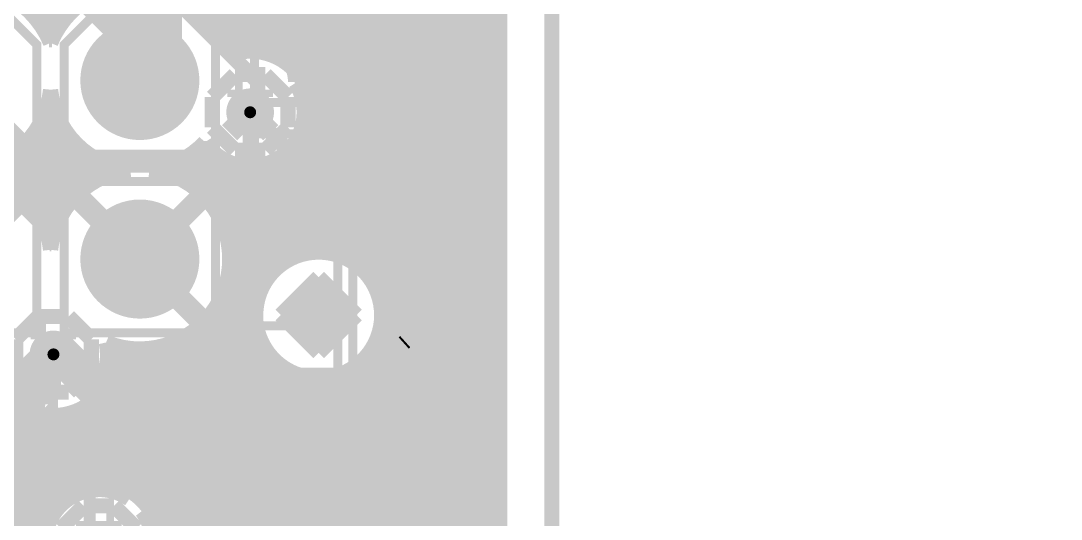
# Model space of a CAD drawing. Extents: x -5 to 157, y -120 to 103.
# Drawn here: x 98.38 to 115.85, y 69.37 to 77.73 of the extents above; entities that cross this region are included whole.
import ezdxf

# ---------------------------------------------------------------- set-up
doc = ezdxf.new("R2010")
doc.units = 0
doc.header["$MEASUREMENT"] = 0
doc.layers.get('0').update_dxf_attribs({"linetype": 'CONTINUOUS'})
for name, color, linetype in [('22-304-2_BOT', 7, 'CONTINUOUS'), ('22-304-2_DRD', 7, 'CONTINUOUS'), ('22-304-2_DRL', 2, 'CONTINUOUS'), ('22-304-2_IN1', 4, 'CONTINUOUS'), ('22-304-2_IN2', 3, 'CONTINUOUS'), ('22-304-2_SMB', 5, 'CONTINUOUS'), ('22-304-2_SMT', 10, 'CONTINUOUS'), ('22-304-2_SPB', 14, 'CONTINUOUS'), ('22-304-2_SSB', 12, 'CONTINUOUS'), ('22-304-2_SST', 11, 'CONTINUOUS'), ('22-304-2_TOP', 13, 'CONTINUOUS'), ('THRUHOLE_NPT', 15, 'CONTINUOUS'), ('THRUHOLE_TAP', 7, 'CONTINUOUS')]:
    doc.layers.add(name, color=color, linetype=linetype)

# ---------------------------------------------------------------- blocks, each defined once
blk = doc.blocks.new('ROUND_16')
at = {"const_width": 0.54991}
blk.add_lwpolyline([(-0.274954, 0, 1), (0.274954, 0, 1)], format="xyb", close=True, dxfattribs=at)
blk = doc.blocks.new('ROUND_29')
at = {"const_width": 0.99949}
blk.add_lwpolyline([(-0.499744, 0, 1), (0.499744, 0, 1)], format="xyb", close=True, dxfattribs=at)
blk = doc.blocks.new('RECTANGLE_31')
blk.add_solid([(0.9017, 0.508), (0.9017, -0.508), (-0.9017, 0.508), (-0.9017, -0.508)])
blk = doc.blocks.new('ROUND_39')
at = {"const_width": 0.40005}
blk.add_lwpolyline([(-0.200024, 0, 1), (0.200024, 0, 1)], format="xyb", close=True, dxfattribs=at)
blk = doc.blocks.new('RECTANGLE_62')
blk.add_solid([(0.35052, 0.25019), (0.35052, -0.25019), (-0.35052, 0.25019), (-0.35052, -0.25019)])
blk = doc.blocks.new('ROUND_87')
at = {"const_width": 0.10033}
blk.add_lwpolyline([(-0.050164, 0, 1), (0.050164, 0, 1)], format="xyb", close=True, dxfattribs=at)
blk = doc.blocks.new('ROUND_88')
at = {"const_width": 0.10033}
blk.add_lwpolyline([(-0.050164, 0, 1), (0.050164, 0, 1)], format="xyb", close=True, dxfattribs=at)
blk = doc.blocks.new('ROUND_38')
at = {"const_width": 0.40005}
blk.add_lwpolyline([(-0.200024, 0, 1), (0.200024, 0, 1)], format="xyb", close=True, dxfattribs=at)
blk = doc.blocks.new('RECTANGLE_11')
blk.add_solid([(0.40005, 0.29972), (0.40005, -0.29972), (-0.40005, 0.29972), (-0.40005, -0.29972)])
blk = doc.blocks.new('ROUND_80')
at = {"const_width": 0.10033}
blk.add_lwpolyline([(-0.050164, 0, 1), (0.050164, 0, 1)], format="xyb", close=True, dxfattribs=at)

msp = doc.modelspace()

# ---------------------------------------------------------------- linework, layer by layer
at = {"layer": '22-304-2_BOT'}
for points, const_width in [([(100.38334, 76.7334), (100.457, 76.80706), (100.457, 77.724), (92.41536, 85.76564), (91.44, 85.76564)], 1.27), ([(101.6, 79.2988), (100.5332, 78.232), (100.4697, 78.232), (100.4697, 76.82992), (100.38334, 76.75626), (100.38334, 76.7334)], 0.635), ([(121.285, 34.0614), (121.5136, 34.29), (136.906, 34.29), (138.43, 35.814), (138.43, 46.736), (137.287, 47.879), (134.239, 47.879), (128.651, 53.467), (128.651, 59.055), (127.889, 59.817), (114.173, 59.817), (105.156, 68.834), (105.156, 72.517), (102.362, 75.311), (98.80854, 75.311), (97.3836, 76.7334)], 0.254), ([(102.235, 76.2), (105.664, 72.771), (105.664, 69.088), (114.427, 60.325), (128.143, 60.325), (129.159, 59.309), (129.159, 53.721), (134.493, 48.387), (137.668, 48.387), (138.938, 47.117), (138.938, 31.877), (138.176, 31.115), (129.54, 31.115)], 0.254), ([(102.09784, 74.676), (101.5619, 74.676)], 0.254), ([(101.7524, 74.676), (101.7524, 74.36866)], 0.254), ([(101.981, 74.676), (101.981, 71.9074)], 0.254), ([(102.09784, 74.676), (102.99446, 73.77938)], 0.254), ([(102.2096, 74.56424), (102.2096, 71.9074)], 0.254), ([(102.32644, 74.4474), (101.71176, 74.4474)], 0.254), ([(102.4382, 74.33564), (102.4382, 73.2663)], 0.254), ([(102.55504, 74.2188), (101.81082, 74.2188)], 0.254), ([(102.6668, 74.10704), (102.6668, 73.5711)], 0.254), ([(102.78364, 73.9902), (101.86924, 73.9902)], 0.254), ([(101.40442, 72.71258), (100.38334, 73.7362)], 0.381), ([(102.95382, 73.7616), (101.8921, 73.7616)], 0.254), ([(102.8954, 73.87844), (102.8954, 73.73366)], 0.254), ([(94.3864, 73.7362), (94.234, 73.5838), (94.234, 70.231), (94.742, 69.723), (96.647, 69.723), (97.00768, 70.08368), (98.425, 70.08368)], 0.254), ([(102.62616, 73.533), (101.87686, 73.533)], 0.254), ([(102.45852, 73.3044), (101.8286, 73.3044)], 0.254), ([(102.36454, 73.0758), (101.7397, 73.0758)], 0.254), ([(101.7524, 73.1012), (101.7524, 71.9074)], 0.254), ([(101.5238, 72.74814), (101.5238, 71.9074)], 0.254), ([(102.32898, 72.8472), (101.60254, 72.8472)], 0.254), ([(101.2952, 72.53224), (101.2952, 71.9074)], 0.254), ([(102.34168, 72.6186), (101.3968, 72.6186)], 0.254), ([(102.40772, 72.39), (101.06406, 72.39)], 0.254), ([(101.0666, 72.39), (101.0666, 71.9074)], 0.254), ([(104.38384, 72.39), (104.36098, 72.39)], 0.254), ([(104.3686, 72.40524), (104.521, 72.25284)], 0.254), ([(98.425, 70.88378), (98.425, 71.628), (98.933, 72.136)], 0.635), ([(99.9236, 72.29856), (99.9236, 71.9074)], 0.254), ([(100.1522, 72.24522), (100.1522, 71.9074)], 0.254), ([(100.3808, 72.22744), (100.3808, 71.9074)], 0.254), ([(100.6094, 72.24268), (100.6094, 71.9074)], 0.254), ([(100.838, 72.29602), (100.838, 71.9074)], 0.254), ([(102.4382, 72.32396), (102.4382, 65.659)], 0.254), ([(104.267, 72.2122), (104.267, 65.659)], 0.254), ([(104.4956, 72.27824), (104.4956, 65.659)], 0.254), ([(104.521, 72.25284), (104.521, 68.834)], 0.254), ([(102.53726, 72.1614), (99.83978, 72.1614)], 0.254), ([(102.6668, 72.01916), (102.6668, 65.659)], 0.254), ([(104.521, 72.1614), (104.23144, 72.1614)], 0.254), ([(102.3747, 71.9074), (99.81184, 71.9074)], 0.254), ([(102.77348, 71.9328), (99.81692, 71.9328)], 0.254), ([(102.3747, 71.9074), (102.3747, 69.8754)], 0.254), ([(102.8954, 71.8566), (102.8954, 65.659)], 0.254), ([(104.521, 71.9328), (103.99522, 71.9328)], 0.254), ([(104.0384, 71.96328), (104.0384, 65.659)], 0.254), ([(104.521, 71.7042), (102.3747, 71.7042)], 0.254), ([(103.124, 71.77024), (103.124, 65.659)], 0.254), ([(103.3526, 71.73722), (103.3526, 65.659)], 0.254), ([(103.5812, 71.755), (103.5812, 65.659)], 0.254), ([(103.8098, 71.82612), (103.8098, 65.659)], 0.254), ([(104.521, 71.4756), (102.3747, 71.4756)], 0.254), ([(104.521, 71.247), (102.3747, 71.247)], 0.254), ([(104.521, 71.0184), (102.3747, 71.0184)], 0.254), ([(100.965, 70.8914), (100.15728, 70.08368), (98.425, 70.08368)], 0.254), ([(104.521, 70.7898), (102.3747, 70.7898)], 0.254), ([(104.521, 70.5612), (102.3747, 70.5612)], 0.254), ([(104.521, 70.3326), (102.3747, 70.3326)], 0.254), ([(104.521, 70.104), (102.3747, 70.104)], 0.254), ([(100.84562, 69.8754), (100.6094, 69.63918)], 0.254), ([(100.838, 69.86524), (100.838, 68.71462)], 0.254), ([(102.3747, 69.8754), (100.84562, 69.8754)], 0.254), ([(101.0666, 69.8754), (101.0666, 68.5546)], 0.254), ([(101.2952, 69.8754), (101.2952, 68.5546)], 0.254), ([(101.5238, 69.8754), (101.5238, 68.5546)], 0.254), ([(101.7524, 69.8754), (101.7524, 68.5546)], 0.254), ([(101.981, 69.8754), (101.981, 68.5546)], 0.254), ([(102.2096, 69.8754), (102.2096, 68.5546)], 0.254), ([(104.521, 69.8754), (102.3747, 69.8754)], 0.254), ([(100.6094, 69.63664), (100.6094, 68.94322)], 0.254), ([(104.521, 69.6468), (100.61702, 69.6468)], 0.254), ([(104.521, 69.4182), (100.47986, 69.4182)], 0.254)]:
    msp.add_lwpolyline(points, dxfattribs=dict(at, const_width=const_width))
at = {"layer": '22-304-2_BOT', "const_width": 0.254}
for points in [[(101.8921, 73.7362, 0.1698976), (101.56297, 74.67685)], [(102.99446, 73.77938, 0.3071671), (102.32644, 72.7964)], [(100.38334, 72.22744, 0.4142136), (101.8921, 73.7362)], [(102.32644, 72.7964, 0.4142136), (103.38562, 71.73722)], [(103.38562, 71.73722, 0.3071671), (104.3686, 72.40524)], [(99.81692, 72.33666, 0.0964392), (100.38334, 72.22639)], [(99.83978, 72.136, 0.055865), (99.81728, 72.33674)], [(99.81184, 71.9074, 0.0637051), (99.84108, 72.136)], [(100.4189, 69.5071, 0.0901073), (100.60686, 69.6341)], [(100.4189, 69.5071, 0.0901073), (100.60686, 69.6341)], [(100.60178, 68.961, 0.1629965), (100.4189, 69.5071)]]:
    msp.add_lwpolyline(points, format="xyb", dxfattribs=at)
at = {"layer": '22-304-2_DRD', "const_width": 0.254}
for points in [[(44.99864, -115.99926), (44.99864, 25.99944), (48.00092, 28.99918), (86.79942, 28.99918), (89.79916, 25.99944), (89.79916, -31.0007), (92.7989, -34.00044), (136.79932, -34.00044), (139.79906, -31.0007), (139.79906, 58.0009), (136.79932, 61.00064), (115.30076, 61.00064), (107.29976, 68.9991), (107.29976, 94.99854), (99.29876, 102.99954), (35.49904, 102.99954), (27.50058, 94.99854), (27.50058, 68.9991), (19.49958, 61.00064), (-1.99898, 61.00064), (-4.99872, 58.0009), (-4.99872, -2.99974), (18.00098, -25.99944), (18.00098, -115.99926)], [(100.38334, 77.3684), (99.74834, 76.7334)], [(101.01834, 76.7334), (100.38334, 77.3684)], [(99.74834, 76.7334), (100.38334, 76.0984)], [(100.38334, 76.0984), (101.01834, 76.7334)], [(101.981, 76.835), (101.6, 76.454)], [(102.489, 76.835), (101.981, 76.835)], [(102.87, 76.454), (102.489, 76.835)], [(101.981, 76.581), (101.981, 76.454)], [(102.108, 76.581), (101.981, 76.581)], [(102.108, 76.454), (102.108, 76.581)], [(102.362, 76.581), (102.362, 76.454)], [(102.489, 76.581), (102.362, 76.581)], [(102.489, 76.454), (102.489, 76.581)], [(101.6, 76.454), (101.6, 75.946)], [(101.981, 76.454), (102.108, 76.454)], [(102.362, 76.454), (102.489, 76.454)], [(102.87, 75.946), (102.87, 76.454)], [(102.108, 75.819), (101.854, 76.073)], [(102.616, 76.073), (102.362, 75.819)], [(101.6, 75.946), (101.981, 75.565)], [(102.489, 75.565), (102.87, 75.946)], [(102.362, 75.819), (102.108, 75.819)], [(101.981, 75.565), (102.489, 75.565)], [(100.38334, 74.3712), (99.74834, 73.7362)], [(101.01834, 73.7362), (100.38334, 74.3712)], [(99.74834, 73.7362), (100.38334, 73.1012)], [(100.38334, 73.1012), (101.01834, 73.7362)], [(103.38562, 73.4314), (102.75062, 72.7964)], [(104.02062, 72.7964), (103.38562, 73.4314)], [(98.679, 72.771), (98.298, 72.39)], [(99.187, 72.771), (98.679, 72.771)], [(99.568, 72.39), (99.187, 72.771)], [(102.75062, 72.7964), (103.38562, 72.1614)], [(103.38562, 72.1614), (104.02062, 72.7964)], [(98.298, 72.39), (98.298, 71.882)], [(98.679, 72.517), (98.679, 72.39)], [(98.806, 72.517), (98.679, 72.517)], [(98.679, 72.39), (98.806, 72.39)], [(98.806, 72.39), (98.806, 72.517)], [(99.06, 72.517), (99.06, 72.39)], [(99.187, 72.517), (99.06, 72.517)], [(99.06, 72.39), (99.187, 72.39)], [(99.187, 72.39), (99.187, 72.517)], [(99.568, 71.882), (99.568, 72.39)], [(98.806, 71.755), (98.552, 72.009)], [(99.314, 72.009), (99.06, 71.755)], [(98.298, 71.882), (98.679, 71.501)], [(99.187, 71.501), (99.568, 71.882)], [(99.06, 71.755), (98.806, 71.755)], [(98.679, 71.501), (99.187, 71.501)], [(99.441, 69.596), (99.06, 69.215)], [(99.949, 69.596), (99.441, 69.596)], [(100.33, 69.215), (99.949, 69.596)], [(99.441, 69.342), (99.441, 69.215)], [(99.568, 69.342), (99.441, 69.342)], [(99.568, 69.215), (99.568, 69.342)], [(99.822, 69.342), (99.822, 69.215)], [(99.949, 69.342), (99.822, 69.342)], [(99.949, 69.215), (99.949, 69.342)]]:
    msp.add_lwpolyline(points, dxfattribs=at)
at = {"layer": '22-304-2_DRL', "const_width": 0.254}
msp.add_lwpolyline([(44.99864, -115.99926), (44.99864, 25.99944), (48.00092, 28.99918), (86.79942, 28.99918), (89.79916, 25.99944), (89.79916, -31.0007), (92.7989, -34.00044), (136.79932, -34.00044), (139.79906, -31.0007), (139.79906, 58.0009), (136.79932, 61.00064), (115.30076, 61.00064), (107.29976, 68.9991), (107.29976, 94.99854), (99.29876, 102.99954), (35.49904, 102.99954), (27.50058, 94.99854), (27.50058, 68.9991), (19.49958, 61.00064), (-1.99898, 61.00064), (-4.99872, 58.0009), (-4.99872, -2.99974), (18.00098, -25.99944), (18.00098, -115.99926)], dxfattribs=at)
at = {"layer": '22-304-2_IN2'}
for points, const_width in [([(106.0958, 95.0722), (106.0958, 62.88024)], 0.254), ([(106.3244, 94.8436), (106.3244, 59.30138)], 0.254), ([(106.426, 94.742), (106.426, 68.58)], 0.254), ([(105.8672, 87.34552), (105.8672, 63.09868)], 0.254), ([(98.7806, 86.73846), (98.7806, 77.56906)], 0.254), ([(105.6386, 86.58352), (105.6386, 63.21806)], 0.254), ([(99.0092, 86.47684), (99.0092, 77.60208)], 0.254), ([(105.41, 86.13394), (105.41, 63.27394)], 0.254), ([(105.1814, 85.79866), (105.1814, 63.27648)], 0.254), ([(104.9528, 85.52688), (104.9528, 63.22568)], 0.254), ([(104.7242, 85.30336), (104.7242, 63.11646)], 0.254), ([(104.4956, 85.11286), (104.4956, 73.18248)], 0.254), ([(104.267, 84.95284), (104.267, 73.57364)], 0.254), ([(104.0384, 84.81822), (104.0384, 73.77176)], 0.254), ([(103.5812, 84.6074), (103.5812, 73.95464)], 0.254), ([(103.8098, 84.70138), (103.8098, 73.89114)], 0.254), ([(101.7524, 84.41436), (101.7524, 77.61224)], 0.254), ([(102.8954, 84.42198), (102.8954, 76.98486)], 0.254), ([(103.124, 84.4677), (103.124, 76.71308)], 0.254), ([(103.3526, 84.52866), (103.3526, 73.96988)], 0.254), ([(101.981, 84.38642), (101.981, 77.19314)], 0.254), ([(102.2096, 84.37372), (102.2096, 77.22616)], 0.254), ([(102.4382, 84.37626), (102.4382, 77.20584)], 0.254), ([(102.6668, 84.3915), (102.6668, 77.12964)], 0.254), ([(99.03714, 77.6478), (98.7298, 77.6478)], 0.254), ([(106.426, 77.6478), (101.72954, 77.6478)], 0.254), ([(98.9076, 77.4192), (98.85934, 77.4192)], 0.254), ([(106.426, 77.4192), (101.85908, 77.4192)], 0.254), ([(106.426, 77.1906), (102.5017, 77.1906)], 0.254), ([(106.426, 76.962), (102.9208, 76.962)], 0.254), ([(106.426, 76.7334), (103.1113, 76.7334)], 0.254), ([(106.426, 76.5048), (103.21544, 76.5048)], 0.254), ([(106.426, 76.2762), (103.25862, 76.2762)], 0.254), ([(98.91014, 76.0476), (98.85934, 76.0476)], 0.254), ([(106.426, 76.0476), (103.24846, 76.0476)], 0.254), ([(98.7806, 75.90028), (98.7806, 74.56932)], 0.254), ([(99.0092, 75.86472), (99.0092, 74.60488)], 0.254), ([(99.03968, 75.819), (98.72726, 75.819)], 0.254), ([(103.124, 75.68692), (103.124, 73.94194)], 0.254), ([(106.426, 75.819), (103.1875, 75.819)], 0.254), ([(99.22764, 75.5904), (98.5393, 75.5904)], 0.254), ([(98.552, 75.60056), (98.552, 74.8665)], 0.254), ([(99.2378, 75.58024), (99.2378, 74.88936)], 0.254), ([(106.426, 75.5904), (103.0605, 75.5904)], 0.254), ([(99.51212, 75.3618), (98.25736, 75.3618)], 0.254), ([(98.3234, 75.40498), (98.3234, 75.06208)], 0.254), ([(99.4664, 75.39228), (99.4664, 75.07732)], 0.254), ([(101.64318, 75.3618), (101.2571, 75.3618)], 0.254), ([(101.2952, 75.3872), (101.2952, 75.0824)], 0.254), ([(101.5238, 75.46086), (101.5238, 74.89444)], 0.254), ([(106.426, 75.3618), (102.82682, 75.3618)], 0.254), ([(102.8954, 75.41514), (102.8954, 73.86574)], 0.254), ([(99.695, 75.2602), (99.695, 75.2094)], 0.254), ([(101.0666, 75.25766), (101.0666, 75.21194)], 0.254), ([(101.7524, 75.29322), (101.7524, 74.61504)], 0.254), ([(101.981, 75.20432), (101.981, 74.04354)], 0.254), ([(102.2096, 75.17384), (102.2096, 72.83958)], 0.254), ([(102.4382, 75.19416), (102.4382, 73.49236)], 0.254), ([(102.6668, 75.26782), (102.6668, 73.72604)], 0.254), ([(99.55276, 75.1332), (98.21672, 75.1332)], 0.254), ([(106.426, 75.1332), (101.21646, 75.1332)], 0.254), ([(98.4885, 74.8411), (97.3836, 73.7362)], 0.381), ([(99.25304, 74.9046), (98.5139, 74.9046)], 0.254), ([(99.27844, 74.8411), (100.38334, 73.7362)], 0.381), ([(101.48824, 74.8411), (100.38334, 73.7362)], 0.381), ([(106.426, 74.9046), (101.51364, 74.9046)], 0.254), ([(99.05746, 74.676), (98.71202, 74.676)], 0.254), ([(106.426, 74.676), (101.71176, 74.676)], 0.254), ([(98.9203, 74.4474), (98.84664, 74.4474)], 0.254), ([(106.426, 74.4474), (101.84638, 74.4474)], 0.254), ([(106.426, 74.2188), (101.93782, 74.2188)], 0.254), ([(106.426, 73.9902), (101.99116, 73.9902)], 0.254), ([(101.48824, 72.62876), (100.38334, 73.7362)], 0.381), ([(102.71252, 73.7616), (102.00894, 73.7616)], 0.254), ([(106.426, 73.7616), (104.05618, 73.7616)], 0.254), ([(101.981, 73.42632), (101.981, 66.05778)], 0.254), ([(102.46868, 73.533), (101.99878, 73.533)], 0.254), ([(106.426, 73.533), (104.30002, 73.533)], 0.254), ([(102.3239, 73.3044), (101.95306, 73.3044)], 0.254), ([(106.426, 73.3044), (104.4448, 73.3044)], 0.254), ([(102.24262, 73.0758), (101.86924, 73.0758)], 0.254), ([(106.426, 73.0758), (104.52608, 73.0758)], 0.254), ([(102.2096, 72.8472), (101.74732, 72.8472)], 0.254), ([(101.7524, 72.85482), (101.7524, 66.57086)], 0.254), ([(102.2096, 72.75068), (102.2096, 58.70956)], 0.254), ([(106.426, 72.8472), (104.5591, 72.8472)], 0.254), ([(101.5238, 72.57542), (101.5238, 66.77406)], 0.254), ([(102.2223, 72.6186), (101.56698, 72.6186)], 0.254), ([(106.426, 72.6186), (104.5464, 72.6186)], 0.254), ([(101.2952, 72.38746), (101.2952, 66.88328)], 0.254), ([(102.28072, 72.39), (101.29774, 72.39)], 0.254), ([(106.426, 72.39), (104.48798, 72.39)], 0.254), ([(104.4956, 72.40778), (104.4956, 62.91326)], 0.254), ([(101.0666, 72.25792), (101.0666, 66.93408)], 0.254), ([(99.95916, 72.136), (99.95878, 72.16393)], 0.254), ([(100.1522, 72.12584), (100.1522, 69.88048)], 0.254), ([(100.3808, 72.10806), (100.3808, 69.723)], 0.254), ([(100.6094, 72.1233), (100.6094, 69.42582)], 0.254), ([(102.39502, 72.1614), (100.79482, 72.1614)], 0.254), ([(100.838, 72.1741), (100.838, 66.93154)], 0.254), ([(102.4382, 72.0979), (102.4382, 58.48604)], 0.254), ([(104.267, 72.01662), (104.267, 62.40018)], 0.254), ([(106.426, 72.1614), (104.37368, 72.1614)], 0.254), ([(99.9236, 71.86676), (99.9236, 69.96176)], 0.254), ([(102.58552, 71.9328), (99.93884, 71.9328)], 0.254), ([(102.6668, 71.86422), (102.6668, 58.21934)], 0.254), ([(106.426, 71.9328), (104.18318, 71.9328)], 0.254), ([(102.9462, 71.7042), (99.86264, 71.7042)], 0.254), ([(102.8954, 71.72452), (102.8954, 57.88914)], 0.254), ([(103.8098, 71.69912), (103.8098, 57.26176)], 0.254), ([(106.426, 71.7042), (103.8225, 71.7042)], 0.254), ([(104.0384, 71.8185), (104.0384, 57.26176)], 0.254), ([(103.124, 71.64832), (103.124, 57.44718)], 0.254), ([(103.3526, 71.62038), (103.3526, 57.26176)], 0.254), ([(103.5812, 71.63562), (103.5812, 57.26176)], 0.254), ([(98.3234, 71.3105), (98.3234, 59.31154)], 0.254), ([(99.695, 71.44766), (99.695, 69.98716)], 0.254), ([(106.426, 71.4756), (99.71786, 71.4756)], 0.254), ([(98.41992, 71.247), (84.59978, 71.247)], 0.254), ([(98.552, 71.1835), (98.552, 59.40298)], 0.254), ([(99.2378, 71.15556), (99.2378, 69.88048)], 0.254), ([(106.426, 71.247), (99.44608, 71.247)], 0.254), ([(99.4664, 71.2597), (99.4664, 69.96176)], 0.254), ([(106.426, 71.0184), (70.69074, 71.0184)], 0.254), ([(98.7806, 71.12), (98.7806, 69.42582)], 0.254), ([(99.0092, 71.11238), (99.0092, 69.723)], 0.254), ([(106.426, 70.7898), (70.32498, 70.7898)], 0.254), ([(106.426, 70.5612), (67.90944, 70.5612)], 0.254), ([(106.426, 70.3326), (68.02374, 70.3326)], 0.254), ([(106.426, 70.104), (68.20154, 70.104)], 0.254), ([(99.22764, 69.8754), (93.04782, 69.8754)], 0.254), ([(106.426, 69.8754), (100.15982, 69.8754)], 0.254), ([(98.93046, 69.6468), (93.345, 69.6468)], 0.254), ([(106.426, 69.6468), (100.457, 69.6468)], 0.254), ([(98.77552, 69.4182), (93.50248, 69.4182)], 0.254), ([(106.426, 69.4182), (100.61448, 69.4182)], 0.254)]:
    msp.add_lwpolyline(points, dxfattribs=dict(at, const_width=const_width))
at = {"layer": '22-304-2_IN2', "const_width": 0.254}
for points in [[(98.88474, 77.36332, 0.3020881), (97.3836, 78.36154)], [(100.38334, 78.36154, 0.3019234), (98.88474, 77.36332)], [(101.94544, 77.18552, 0.3339065), (100.38334, 78.359)], [(102.235, 77.22616, 0.0715652), (101.94573, 77.18454)], [(103.26116, 76.2, 0.4142136), (102.235, 77.22616)], [(102.235, 75.17384, 0.4142136), (103.26116, 76.2)], [(98.01352, 75.2348, 0.1967326), (98.88348, 76.10654)], [(98.88474, 76.10602, 0.1965763), (99.7538, 75.2357)], [(101.01326, 75.2348, 0.0826934), (101.46491, 75.51981)], [(101.46538, 75.51928, 0.2148726), (102.235, 75.17253)], [(98.88474, 74.36358, 0.196733), (98.01405, 75.23605)], [(99.75342, 75.2348, 0.1965765), (98.88383, 74.36396)], [(102.01148, 73.7362, 0.3019234), (101.01326, 75.2348)], [(103.38562, 73.97242, 0.4142136), (102.2096, 72.7964)], [(104.56164, 72.7964, 0.4142136), (103.38562, 73.97242)], [(100.38334, 72.10806, 0.4142136), (102.01148, 73.7362)], [(102.2096, 72.7964, 0.4142136), (103.38562, 71.62038)], [(103.38562, 71.62038, 0.4142136), (104.56164, 72.7964)], [(97.90684, 72.136, 0.4142136), (98.933, 71.10984)], [(98.933, 71.10984, 0.4142136), (99.95916, 72.136)], [(99.95916, 72.16394, 0.0659745), (100.38334, 72.10773)], [(99.695, 69.98716, 0.4142136), (98.66884, 68.961)], [(100.72116, 68.961, 0.4142136), (99.695, 69.98716)]]:
    msp.add_lwpolyline(points, format="xyb", dxfattribs=at)
at = {"layer": '22-304-2_SPB', "const_width": 0.127}
for points in [[(98.72472, 70.98538), (98.12528, 70.98538)], [(98.72472, 70.90156), (98.12528, 70.90156)], [(98.34118, 70.98538), (98.34118, 70.68566)], [(98.45548, 70.98538), (98.45548, 70.68566)], [(98.56978, 70.98538), (98.56978, 70.68566)], [(98.68408, 70.98538), (98.68408, 70.68566)], [(98.72472, 70.98538), (98.72472, 70.68566)], [(98.72472, 70.78726), (98.12528, 70.78726)], [(98.72472, 70.68566), (98.12528, 70.68566)], [(98.72472, 70.28434), (98.12528, 70.28434)], [(98.72472, 70.20052), (98.12528, 70.20052)], [(98.34118, 70.28434), (98.34118, 69.98462)], [(98.45548, 70.28434), (98.45548, 69.98462)], [(98.56978, 70.28434), (98.56978, 69.98462)], [(98.68408, 70.28434), (98.68408, 69.98462)], [(98.72472, 70.28434), (98.72472, 69.98462)], [(98.72472, 70.08622), (98.12528, 70.08622)], [(98.72472, 69.98462), (98.12528, 69.98462)]]:
    msp.add_lwpolyline(points, dxfattribs=at)
at = {"layer": '22-304-2_SSB', "const_width": 0.1524}
for points in [[(103.5304, 78.11008), (103.5304, 77.75448), (103.70058, 77.69606), (103.87076, 77.69606), (104.0384, 77.75448), (104.0384, 78.11008), (103.87076, 78.1685), (103.70058, 78.1685), (103.0224, 77.93228)], [(105.4354, 77.75448), (105.4354, 78.11008), (105.26776, 78.1685), (105.09758, 78.1685), (104.9274, 78.11008), (104.9274, 77.75448), (105.09758, 77.69606), (105.26776, 77.69606), (105.9434, 77.93228)], [(103.0224, 76.9747), (104.0384, 77.3303), (104.0384, 76.85786)], [(104.9274, 76.9747), (105.9434, 77.3303), (105.9434, 76.85786)], [(103.5304, 76.3143), (103.0224, 76.4921)], [(103.5304, 76.01966), (103.5304, 76.37526), (103.70058, 76.4921), (103.87076, 76.4921), (104.0384, 76.37526), (104.0384, 76.01966), (103.0224, 76.01966)], [(105.4354, 76.3143), (104.9274, 76.4921)], [(105.4354, 76.01966), (105.4354, 76.37526), (105.60558, 76.4921), (105.77576, 76.4921), (105.9434, 76.37526), (105.9434, 76.01966), (104.9274, 76.01966)], [(99.568, 66.548), (102.362, 66.548), (102.362, 71.882), (99.568, 71.882), (99.568, 66.548)], [(97.917, 69.85), (97.917, 69.723), (98.044, 69.596), (98.933, 69.596), (98.933, 71.374), (97.917, 71.374), (97.917, 69.85)]]:
    msp.add_lwpolyline(points, dxfattribs=at)
at = {"layer": '22-304-2_SST', "const_width": 0.1524}
for points in [[(102.75824, 78.69428), (102.75824, 79.20482), (103.95966, 79.20482), (103.95966, 71.83628), (103.7082, 71.83628)], [(102.30866, 77.71384), (102.30866, 78.69428), (102.75824, 78.69428), (102.7684, 78.69428), (103.7082, 78.31582), (103.7082, 77.71384), (102.30866, 77.71384), (102.30866, 72.61606), (103.7082, 72.61606), (103.7082, 74.16546), (102.30866, 74.16546)], [(96.1136, 78.03388), (96.1136, 75.49388), (98.6536, 75.49388), (98.6536, 77.33538), (97.9551, 78.03388), (96.1136, 78.03388)], [(99.11334, 75.49388), (101.65334, 75.49388), (101.65334, 78.03388), (99.81438, 78.03388), (99.11334, 77.33538), (99.11334, 75.49388)], [(103.7082, 77.71384), (103.7082, 76.3651), (103.7082, 75.83932), (102.30866, 75.83932)], [(100.0633, 77.05344), (100.0633, 76.41336), (100.70338, 76.41336), (100.70338, 77.05344), (100.0633, 77.05344)], [(102.30866, 76.3651), (103.7082, 76.3651)], [(103.7082, 75.83932), (103.7082, 74.69124), (102.30866, 74.69124)], [(97.9551, 75.03668), (96.1136, 75.03668), (96.1136, 72.49668), (98.6536, 72.49668), (98.6536, 74.33564), (97.9551, 75.03668)], [(101.65334, 75.03668), (99.11334, 75.03668), (99.11334, 72.49668), (101.65334, 72.49668), (101.65334, 75.03668)], [(103.7082, 74.69124), (103.7082, 74.16546)], [(100.0633, 73.41616), (100.70338, 73.41616), (100.70338, 74.05624), (100.0633, 74.05624), (100.0633, 73.41616)], [(102.30866, 72.61606), (102.30866, 71.83628), (103.7082, 71.83628), (103.7082, 72.61606)], [(96.5835, 71.83628), (96.5835, 70.4342), (95.18396, 70.4342), (95.18396, 71.83628), (96.5835, 71.83628), (102.30866, 71.83628)], [(101.07676, 69.93382), (101.07676, 70.94982), (100.95992, 70.78218)], [(100.00234, 69.93382), (100.35794, 69.93382), (100.47732, 70.27418), (100.47732, 70.612), (100.35794, 70.94982), (100.00234, 70.94982)], [(100.06076, 69.93382), (100.06076, 70.94982)], [(101.55936, 70.104), (101.67874, 69.93382), (101.91496, 69.93382), (102.03434, 70.104), (102.03434, 70.27418), (101.79812, 70.612), (102.03434, 70.94982), (101.55936, 70.94982)], [(101.19614, 69.93382), (100.95992, 69.93382)], [(106.54538, 68.86194), (105.69956, 68.86194), (105.52938, 68.92036), (105.52938, 69.27596), (105.69956, 69.33438), (106.54538, 69.33438)]]:
    msp.add_lwpolyline(points, dxfattribs=at)
at = {"layer": '22-304-2_TOP'}
for points, const_width in [([(81.153, 97.79), (81.153, 86.106), (89.154, 78.105), (100.965, 78.105), (102.362, 76.708), (102.362, 76.327), (102.235, 76.2)], 0.254), ([(106.426, 85.17382), (106.426, 76.2635)], 0.254), ([(106.3244, 85.02904), (106.3244, 76.4413)], 0.254), ([(106.0958, 84.74202), (106.0958, 76.68006)], 0.254), ([(105.8672, 84.4931), (105.8672, 76.90866)], 0.254), ([(105.6386, 84.27466), (105.6386, 77.13726)], 0.254), ([(105.41, 84.08162), (105.41, 77.36586)], 0.254), ([(105.1814, 83.91144), (105.1814, 77.59446)], 0.254), ([(104.9528, 83.75904), (104.9528, 77.82306)], 0.254), ([(101.04882, 81.72958), (106.24058, 76.53782)], 0.254), ([(98.933, 72.136), (99.06, 72.136), (99.695, 71.501), (105.156, 71.501), (105.664, 72.009), (105.664, 75.946), (100.457, 81.153), (94.615, 81.153)], 0.635), ([(100.1141, 80.3275), (104.8385, 75.6031)], 0.254), ([(101.41712, 78.5495), (102.81158, 77.15758)], 0.254), ([(102.2096, 78.232), (102.2096, 77.75702)], 0.254), ([(102.4382, 78.0034), (102.4382, 77.52842)], 0.254), ([(102.6668, 77.7748), (102.6668, 77.29982)], 0.254), ([(102.7938, 77.6478), (102.31882, 77.6478)], 0.254), ([(106.426, 77.6478), (105.12806, 77.6478)], 0.254), ([(103.0224, 77.4192), (102.54742, 77.4192)], 0.254), ([(102.8954, 77.5462), (102.8954, 77.0509)], 0.254), ([(106.426, 77.4192), (105.35666, 77.4192)], 0.254), ([(103.124, 77.3176), (103.124, 76.38288)], 0.254), ([(103.251, 77.1906), (102.77602, 77.1906)], 0.254), ([(103.3526, 77.089), (103.3526, 73.85304)], 0.254), ([(106.426, 77.1906), (105.58526, 77.1906)], 0.254), ([(103.4796, 76.962), (102.94366, 76.962)], 0.254), ([(106.426, 76.962), (105.81386, 76.962)], 0.254), ([(103.7082, 76.7334), (102.997, 76.7334)], 0.254), ([(103.5812, 76.8604), (103.5812, 73.83526)], 0.254), ([(106.426, 76.7334), (106.04246, 76.7334)], 0.254), ([(103.8098, 76.6318), (103.8098, 73.76414)], 0.254), ([(103.9368, 76.5048), (103.08844, 76.5048)], 0.254), ([(104.0384, 76.4032), (104.0384, 73.62698)], 0.254), ([(106.426, 76.5048), (106.27106, 76.5048)], 0.254), ([(98.94824, 76.2762), (98.82124, 76.2762)], 0.254), ([(104.1654, 76.2762), (103.13924, 76.2762)], 0.254), ([(99.04222, 76.0476), (98.72726, 76.0476)], 0.254), ([(98.7806, 76.16444), (98.7806, 74.30516)], 0.254), ([(99.0092, 76.11364), (99.0092, 74.35342)], 0.254), ([(104.394, 76.0476), (103.12908, 76.0476)], 0.254), ([(104.267, 76.1746), (104.267, 73.37806)], 0.254), ([(103.124, 76.01712), (103.124, 73.82002)], 0.254), ([(104.4956, 75.946), (104.4956, 72.3265)], 0.254), ([(98.552, 75.77836), (98.552, 74.6887)], 0.254), ([(99.18446, 75.819), (98.58248, 75.819)], 0.254), ([(99.2378, 75.7555), (99.2378, 74.7141)], 0.254), ([(104.6226, 75.819), (103.05796, 75.819)], 0.254), ([(104.7242, 75.7174), (104.7242, 72.3265)], 0.254), ([(98.3234, 75.55484), (98.3234, 74.91476)], 0.254), ([(99.40036, 75.5904), (98.36658, 75.5904)], 0.254), ([(99.4664, 75.53706), (99.4664, 74.93254)], 0.254), ([(101.2952, 75.53198), (101.2952, 74.93762)], 0.254), ([(101.5619, 75.5904), (101.36632, 75.5904)], 0.254), ([(101.5238, 75.63612), (101.5238, 74.72172)], 0.254), ([(102.8954, 75.5777), (102.8954, 73.73366)], 0.254), ([(104.8385, 75.5904), (102.9081, 75.5904)], 0.254), ([(104.8385, 75.6031), (104.8385, 72.34936)], 0.254), ([(99.7585, 75.3618), (98.00844, 75.3618)], 0.254), ([(99.695, 75.39228), (99.695, 75.07732)], 0.254), ([(101.88702, 75.3618), (101.00818, 75.3618)], 0.254), ([(101.0666, 75.38974), (101.0666, 75.07986)], 0.254), ([(101.7524, 75.43038), (101.7524, 74.36866)], 0.254), ([(101.981, 75.32878), (101.981, 72.3265)], 0.254), ([(104.8385, 75.3618), (102.58298, 75.3618)], 0.254), ([(102.6668, 75.40244), (102.6668, 73.5711)], 0.254), ([(99.9236, 75.2983), (99.9236, 75.1713)], 0.254), ([(100.838, 75.29576), (100.838, 75.17384)], 0.254), ([(102.2096, 75.29322), (102.2096, 72.3265)], 0.254), ([(102.4382, 75.31608), (102.4382, 73.2663)], 0.254), ([(99.81946, 75.1332), (97.95002, 75.1332)], 0.254), ([(104.8385, 75.1332), (100.94976, 75.1332)], 0.254), ([(98.40468, 74.75728), (97.3836, 73.7362)], 0.381), ([(99.43084, 74.9046), (98.3361, 74.9046)], 0.254), ([(99.36226, 74.75728), (100.38334, 73.7362)], 0.381), ([(101.40442, 74.75728), (100.38334, 73.7362)], 0.381), ([(104.8385, 74.9046), (101.33584, 74.9046)], 0.254), ([(99.20478, 74.676), (98.56216, 74.676)], 0.254), ([(104.8385, 74.676), (101.5619, 74.676)], 0.254), ([(99.05492, 74.4474), (98.71202, 74.4474)], 0.254), ([(104.8385, 74.4474), (101.71176, 74.4474)], 0.254), ([(98.95586, 74.2188), (98.81108, 74.2188)], 0.254), ([(104.8385, 74.2188), (101.81082, 74.2188)], 0.254), ([(98.89744, 73.9902), (98.8695, 73.9902)], 0.254), ([(104.8385, 73.9902), (101.86924, 73.9902)], 0.254), ([(101.40442, 72.71258), (100.38334, 73.7362)], 0.381), ([(102.95382, 73.7616), (101.8921, 73.7616)], 0.254), ([(104.8385, 73.7616), (103.81488, 73.7616)], 0.254), ([(102.62616, 73.533), (101.87686, 73.533)], 0.254), ([(104.8385, 73.533), (104.14254, 73.533)], 0.254), ([(102.45852, 73.3044), (101.8286, 73.3044)], 0.254), ([(104.8385, 73.3044), (104.31018, 73.3044)], 0.254), ([(102.36454, 73.0758), (101.7397, 73.0758)], 0.254), ([(101.7524, 73.1012), (101.7524, 72.3265)], 0.254), ([(104.8385, 73.0758), (104.40416, 73.0758)], 0.254), ([(101.5238, 72.74814), (101.5238, 72.3265)], 0.254), ([(102.32898, 72.8472), (101.60254, 72.8472)], 0.254), ([(104.8385, 72.8472), (104.43972, 72.8472)], 0.254), ([(101.2952, 72.53224), (101.2952, 72.3265)], 0.254), ([(102.34168, 72.6186), (101.3968, 72.6186)], 0.254), ([(104.8385, 72.6186), (104.42702, 72.6186)], 0.254), ([(102.40772, 72.39), (101.06406, 72.39)], 0.254), ([(101.0666, 72.39), (101.0666, 72.3265)], 0.254), ([(104.8385, 72.39), (104.36098, 72.39)], 0.254), ([(102.43566, 72.3265), (100.92182, 72.3265)], 0.254), ([(104.8131, 72.3265), (104.33304, 72.3265)], 0.254), ([(104.8385, 72.34936), (104.8131, 72.3265)], 0.254), ([(106.426, 71.6915), (106.426, 68.58)], 0.254), ([(106.3244, 71.5137), (106.3244, 59.16422)], 0.254), ([(98.3107, 71.4756), (90.4875, 71.4756)], 0.254), ([(98.3234, 71.4629), (98.3234, 69.71284)], 0.254), ([(98.552, 71.31304), (98.552, 69.71284)], 0.254), ([(106.24058, 71.41718), (105.74782, 70.92442)], 0.254), ([(106.426, 71.4756), (106.29392, 71.4756)], 0.254), ([(98.75012, 71.247), (90.47734, 71.247)], 0.254), ([(98.7806, 71.24192), (98.7806, 66.7385)], 0.254), ([(98.78822, 71.23938), (99.10318, 70.92442)], 0.254), ([(106.426, 71.247), (106.06786, 71.247)], 0.254), ([(106.0958, 71.2724), (106.0958, 62.65926)], 0.254), ([(99.0092, 71.0184), (90.40622, 71.0184)], 0.254), ([(99.0092, 71.0184), (99.0092, 69.55536)], 0.254), ([(106.426, 71.0184), (105.83926, 71.0184)], 0.254), ([(105.8672, 71.0438), (105.8672, 62.94882)], 0.254), ([(99.2759, 70.7898), (90.24366, 70.7898)], 0.254), ([(99.2378, 70.81266), (99.2378, 69.74586)], 0.254), ([(106.426, 70.7898), (105.5751, 70.7898)], 0.254), ([(105.6386, 70.83044), (105.6386, 63.09106)], 0.254), ([(99.4664, 70.70852), (99.4664, 69.83984)], 0.254), ([(99.695, 70.6755), (99.695, 69.86778)], 0.254), ([(105.156, 70.6755), (99.695, 70.6755)], 0.254), ([(99.9236, 70.6755), (99.9236, 69.83984)], 0.254), ([(100.1522, 70.6755), (100.1522, 69.74586)], 0.254), ([(100.3808, 70.6755), (100.3808, 69.85254)], 0.254), ([(100.6094, 70.6755), (100.6094, 69.85254)], 0.254), ([(100.838, 70.6755), (100.838, 69.85254)], 0.254), ([(101.0666, 70.6755), (101.0666, 69.85254)], 0.254), ([(101.2952, 70.6755), (101.2952, 69.85254)], 0.254), ([(101.5238, 70.6755), (101.5238, 69.85254)], 0.254), ([(101.7524, 70.6755), (101.7524, 69.58076)], 0.254), ([(101.981, 70.6755), (101.981, 69.71284)], 0.254), ([(102.2096, 70.6755), (102.2096, 69.71284)], 0.254), ([(102.4382, 70.6755), (102.4382, 69.71284)], 0.254), ([(102.6668, 70.6755), (102.6668, 69.71284)], 0.254), ([(102.8954, 70.6755), (102.8954, 69.71284)], 0.254), ([(103.124, 70.6755), (103.124, 69.71284)], 0.254), ([(103.3526, 70.6755), (103.3526, 69.71284)], 0.254), ([(103.5812, 70.6755), (103.5812, 69.71284)], 0.254), ([(103.8098, 70.6755), (103.8098, 69.71284)], 0.254), ([(104.0384, 70.6755), (104.0384, 69.71284)], 0.254), ([(104.267, 70.6755), (104.267, 69.71284)], 0.254), ([(104.4956, 70.6755), (104.4956, 69.71284)], 0.254), ([(104.7242, 70.6755), (104.7242, 69.71284)], 0.254), ([(104.9528, 70.6755), (104.9528, 69.71284)], 0.254), ([(105.1814, 70.6755), (105.1814, 63.1571)], 0.254), ([(105.41, 70.71614), (105.41, 63.15456)], 0.254), ([(106.426, 70.5612), (90.01506, 70.5612)], 0.254), ([(106.426, 70.3326), (89.9795, 70.3326)], 0.254), ([(106.426, 70.104), (89.9795, 70.104)], 0.254), ([(106.426, 69.8754), (89.9795, 69.8754)], 0.254), ([(101.72192, 69.85254), (100.20808, 69.85254)], 0.254), ([(100.20808, 69.85254), (100.20808, 69.7103)], 0.254), ([(101.72192, 69.85254), (101.72192, 69.58076)], 0.254), ([(98.74758, 69.71284), (97.47758, 69.71284)], 0.254), ([(98.74758, 69.71284), (98.74758, 67.3989)], 0.254), ([(99.10064, 69.6468), (98.74758, 69.6468)], 0.254), ([(101.91242, 69.6468), (101.72192, 69.6468)], 0.254), ([(101.91242, 69.58076), (101.72192, 69.58076)], 0.254), ([(103.18242, 69.71284), (101.91242, 69.71284)], 0.254), ([(101.91242, 69.71284), (101.91242, 69.58076)], 0.254), ([(103.82758, 69.71284), (103.18242, 69.71284)], 0.254), ([(105.09758, 69.71284), (103.82758, 69.71284)], 0.254), ([(105.09758, 69.71284), (105.09758, 67.3989)], 0.254), ([(106.426, 69.6468), (105.09758, 69.6468)], 0.254), ([(98.91014, 69.4182), (98.74758, 69.4182)], 0.254), ([(106.426, 69.4182), (105.09758, 69.4182)], 0.254)]:
    msp.add_lwpolyline(points, dxfattribs=dict(at, const_width=const_width))
at = {"layer": '22-304-2_TOP', "const_width": 0.254}
for points in [[(102.997, 76.708, 0.1989124), (102.81101, 77.15701)], [(97.54362, 75.2348, 0.3541789), (98.88474, 76.57846)], [(98.88474, 76.57846, 0.3541298), (100.22332, 75.2348)], [(103.14178, 76.2, 0.1445001), (102.99644, 76.6924)], [(106.426, 76.2635, 0.0979633), (106.24772, 76.52972)], [(102.235, 75.29322, 0.4142136), (103.14178, 76.2)], [(100.54336, 75.2348, 0.178466), (101.47784, 75.69731)], [(101.47808, 75.69708, 0.2511769), (102.235, 75.29123)], [(98.88474, 73.89114, 0.3541789), (97.54362, 75.2348)], [(100.22332, 75.2348, 0.3541298), (98.88474, 73.89114)], [(101.8921, 73.7362, 0.3833893), (100.54336, 75.2348)], [(103.38562, 73.85304, 0.4142136), (102.32898, 72.7964)], [(104.44226, 72.7964, 0.4142136), (103.38562, 73.85304)], [(100.92182, 72.3265, 0.3109584), (101.8921, 73.7362)], [(102.32644, 72.7964, 0.1153478), (102.43624, 72.32678)], [(104.33304, 72.3265, 0.1156174), (104.44317, 72.7964)], [(98.02622, 72.136, 0.3680653), (98.78822, 71.23938)], [(106.2482, 71.4248, 0.0979627), (106.42663, 71.69124)], [(106.2482, 71.4248, 0.0979627), (106.42663, 71.69124)], [(99.1108, 70.9168, 0.1989124), (99.695, 70.67482)], [(99.1108, 70.9168, 0.1989124), (99.695, 70.67482)], [(105.156, 70.6755, 0.1989119), (105.73972, 70.91728)], [(99.695, 69.86778, 0.4142136), (98.78822, 68.961)], [(100.20808, 69.7103, 0.1512413), (99.695, 69.86913)]]:
    msp.add_lwpolyline(points, format="xyb", dxfattribs=at)

# ---------------------------------------------------------------- block references
at = {"layer": '22-304-2_BOT'}
for name, p in [('ROUND_29', (100.38334, 76.7334)), ('ROUND_39', (102.235, 76.2)), ('ROUND_29', (100.38334, 73.7362)), ('ROUND_16', (103.38562, 72.7964)), ('ROUND_39', (98.933, 72.136)), ('RECTANGLE_31', (100.965, 70.8914)), ('RECTANGLE_62', (98.425, 70.88378)), ('RECTANGLE_62', (98.425, 70.08368))]:
    msp.add_blockref(name, p, dxfattribs=at)
at = {"layer": '22-304-2_DRL'}
for name, p in [('ROUND_16', (100.38334, 76.7334)), ('ROUND_87', (102.235, 76.2)), ('ROUND_16', (100.38334, 73.7362)), ('ROUND_16', (103.38562, 72.7964)), ('ROUND_88', (98.933, 72.136))]:
    msp.add_blockref(name, p, dxfattribs=at)
at = {"layer": '22-304-2_IN1'}
for name, p in [('ROUND_29', (100.38334, 76.7334)), ('ROUND_39', (102.235, 76.2)), ('ROUND_29', (100.38334, 73.7362)), ('ROUND_16', (103.38562, 72.7964)), ('ROUND_39', (98.933, 72.136))]:
    msp.add_blockref(name, p, dxfattribs=at)
at = {"layer": '22-304-2_IN2'}
for name, p in [('ROUND_29', (100.38334, 76.7334)), ('ROUND_38', (102.235, 76.2)), ('ROUND_29', (100.38334, 73.7362)), ('ROUND_16', (103.38562, 72.7964)), ('ROUND_39', (98.933, 72.136))]:
    msp.add_blockref(name, p, dxfattribs=at)
at = {"layer": '22-304-2_SMB'}
for name, p in [('ROUND_29', (100.38334, 76.7334)), ('ROUND_29', (100.38334, 73.7362)), ('RECTANGLE_31', (100.965, 70.8914)), ('RECTANGLE_11', (98.425, 70.88378)), ('RECTANGLE_11', (98.425, 70.08368))]:
    msp.add_blockref(name, p, dxfattribs=at)
at = {"layer": '22-304-2_SMT'}
for p in [(100.38334, 76.7334), (100.38334, 73.7362)]:
    msp.add_blockref('ROUND_29', p, dxfattribs=at)
at = {"layer": '22-304-2_SPB'}
msp.add_blockref('RECTANGLE_31', (100.965, 70.8914), dxfattribs=at)
at = {"layer": '22-304-2_TOP'}
for name, p in [('ROUND_29', (100.38334, 76.7334)), ('ROUND_39', (102.235, 76.2)), ('ROUND_29', (100.38334, 73.7362)), ('ROUND_16', (103.38562, 72.7964)), ('ROUND_39', (98.933, 72.136))]:
    msp.add_blockref(name, p, dxfattribs=at)
at = {"layer": 'THRUHOLE_NPT'}
for p in [(100.38334, 76.7334), (100.38334, 73.7362), (103.38562, 72.7964)]:
    msp.add_blockref('ROUND_16', p, dxfattribs=at)
at = {"layer": 'THRUHOLE_TAP'}
for p in [(102.235, 76.2), (98.933, 72.136)]:
    msp.add_blockref('ROUND_80', p, dxfattribs=at)

doc.saveas('drawing.dxf')
